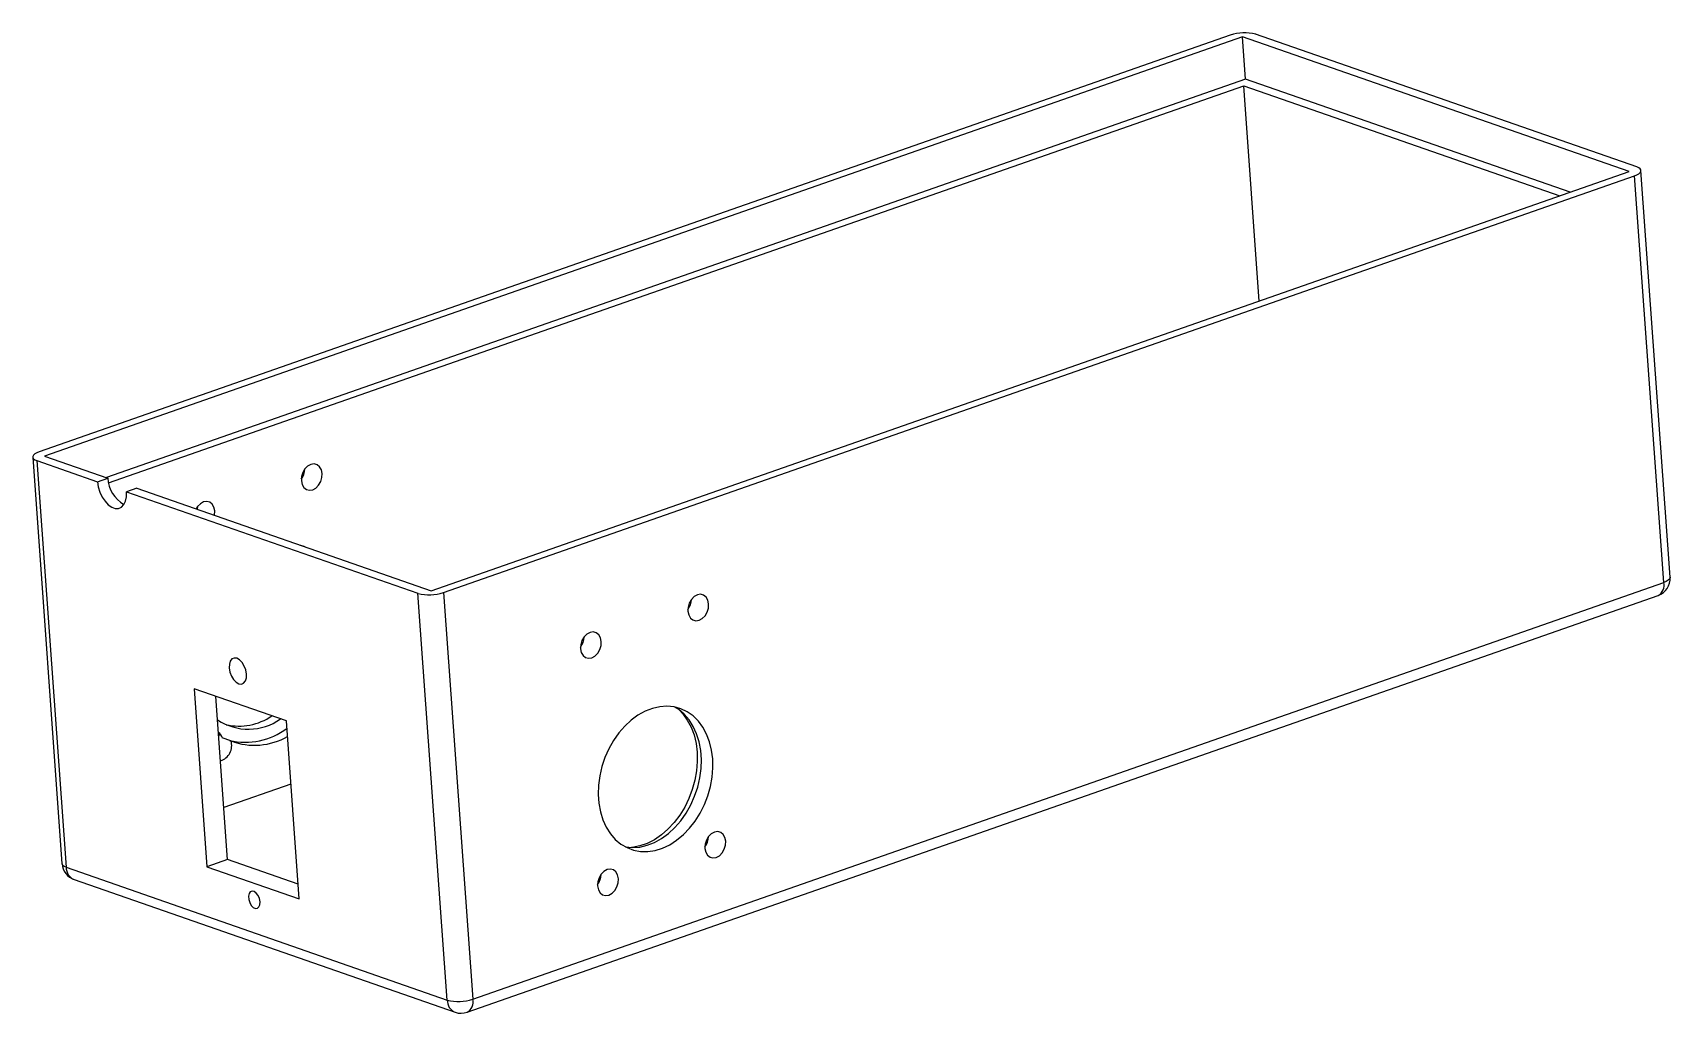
# Model space of a CAD drawing. Header units: millimetres. Extents: x -92 to 89, y -31 to 78.
import ezdxf

# ---------------------------------------------------------------- set-up
doc = ezdxf.new("R2010")
doc.units = ezdxf.units.MM

msp = doc.modelspace()

# ---------------------------------------------------------------- linework, layer by layer
at = {"color": 7, "linetype": 'Continuous', "lineweight": 25}
for p, q in [((40.16, 77.71), (-91.64, 31.6)), ((41.51, 77.51), (-91.06, 31.13)), ((84.31, 62.6), (41.51, 77.51)), ((41.84, 72.82), (41.51, 77.51)), ((85.14, 63.12), (42.97, 77.8)), ((41.84, 72.82), (-84.18, 28.74)), ((77.77, 60.31), (41.84, 72.82)), ((-83.96, 28.15), (41.65, 72.08)), ((41.65, 72.08), (76.62, 59.91)), ((43.37, 48.28), (41.65, 72.08)), ((-48.26, 16.23), (84.31, 62.6)), ((-46.91, 16.03), (84.89, 62.14)), ((88.13, 17.14), (84.89, 62.14)), ((88.85, 17.73), (85.61, 62.72)), ((-92.36, 31.01), (-89.12, -13.98)), ((-91.06, 31.13), (-84.04, 28.69)), ((-91.89, 30.62), (-85.19, 28.28)), ((-91.89, 30.62), (-88.65, -14.37)), ((-85.19, 28.28), (-84.04, 28.69)), ((-80.84, 27.57), (-81.99, 27.17)), ((-80.84, 27.57), (-48.26, 16.23)), ((-81.99, 27.17), (-49.73, 15.94)), ((-43.67, -28.96), (88.13, 17.14)), ((-46.48, -29.06), (-49.73, 15.94)), ((-46.91, 16.03), (-43.67, -28.96)), ((-44.29, -30.41), (87.51, 15.7)), ((-64.28, 1.82), (-74.5, 5.37)), ((-74.5, 5.37), (-73.09, -14.31)), ((-70.79, -13.51), (-72.09, 4.53)), ((-62.86, -17.87), (-64.28, 1.82)), ((-71.79, 0.41), (-71.6, 0.27)), ((-71.6, 0.27), (-71.77, 0.2)), ((-70.42, -0.39), (-71.38, -0.06)), ((-63.78, -5.16), (-71.2, -7.75)), ((-88.65, -14.37), (-46.48, -29.06)), ((-70.79, -13.51), (-73.09, -14.31)), ((-73.09, -14.31), (-62.86, -17.87)), ((-62.98, -16.22), (-70.79, -13.51)), ((-87.78, -15.73), (-45.61, -30.41))]:
    msp.add_line(p, q, dxfattribs=at)
at = {"color": 7, "linetype": 'Continuous', "lineweight": 25, "flags": 128}
for points in [[(84.89, 62.14), (85.16, 62.25), (85.38, 62.37), (85.53, 62.51), (85.6, 62.64), (85.6, 62.78), (85.52, 62.91), (85.36, 63.02), (85.14, 63.12)], [(-91.64, 31.6), (-91.91, 31.49), (-92.13, 31.36), (-92.28, 31.23), (-92.35, 31.09), (-92.35, 30.96), (-92.27, 30.83), (-92.11, 30.72), (-91.89, 30.62)], [(-62.63, 28.4), (-62.55, 27.98), (-62.35, 27.65), (-62.08, 27.43), (-61.74, 27.34), (-61.38, 27.39), (-61.03, 27.59), (-60.73, 27.9), (-60.49, 28.3), (-60.36, 28.75), (-60.33, 29.2), (-60.42, 29.62), (-60.61, 29.95), (-60.89, 30.17), (-61.22, 30.26), (-61.58, 30.21), (-61.94, 30.01), (-62.24, 29.7), (-62.47, 29.3), (-62.61, 28.85), (-62.63, 28.4)], [(-85.19, 28.28), (-85.1, 27.71), (-84.92, 27.13), (-84.67, 26.59), (-84.36, 26.12), (-84, 25.73), (-83.61, 25.47), (-83.23, 25.34), (-82.86, 25.34), (-82.54, 25.48), (-82.28, 25.76), (-82.1, 26.15), (-82, 26.63), (-81.99, 27.17)], [(-72.24, 24.58), (-72.24, 24.59), (-72.21, 25.05), (-72.3, 25.46), (-72.49, 25.8), (-72.77, 26.02), (-73.1, 26.11), (-73.46, 26.05), (-73.81, 25.86), (-74.12, 25.55), (-74.28, 25.29)], [(-74.12, 25.54), (-74.15, 25.26), (-74.16, 25.25)], [(-62.24, 21.1), (-62.33, 21.13), (-62.68, 21.25)], [(88.85, 17.73), (88.84, 17.65), (88.77, 17.51), (88.62, 17.38), (88.4, 17.25), (88.13, 17.14)], [(-17.56, 14.77), (-17.65, 15.18), (-17.84, 15.52), (-18.12, 15.74), (-18.45, 15.83), (-18.81, 15.77), (-19.16, 15.58), (-19.47, 15.27), (-19.7, 14.87), (-19.83, 14.42), (-19.86, 13.96), (-19.77, 13.55), (-19.58, 13.21), (-19.3, 12.99), (-18.97, 12.9), (-18.61, 12.96), (-18.26, 13.15), (-17.95, 13.46), (-17.72, 13.86), (-17.58, 14.31), (-17.56, 14.77)], [(-29.44, 10.61), (-29.53, 11.03), (-29.72, 11.36), (-29.99, 11.58), (-30.33, 11.67), (-30.69, 11.62), (-31.04, 11.42), (-31.34, 11.11), (-31.58, 10.71), (-31.71, 10.26), (-31.74, 9.81), (-31.65, 9.39), (-31.46, 9.06), (-31.18, 8.84), (-30.85, 8.75), (-30.49, 8.8), (-30.14, 9), (-29.83, 9.31), (-29.6, 9.71), (-29.46, 10.16), (-29.44, 10.61)], [(-68.7, 7.01), (-68.78, 7.46), (-68.95, 7.9), (-69.18, 8.29), (-69.46, 8.58), (-69.76, 8.75), (-70.05, 8.78), (-70.31, 8.68), (-70.5, 8.44), (-70.6, 8.1), (-70.62, 7.68), (-70.54, 7.23), (-70.38, 6.79), (-70.14, 6.4), (-69.86, 6.11), (-69.56, 5.94), (-69.27, 5.9), (-69.02, 6.01), (-68.83, 6.25), (-68.72, 6.59), (-68.7, 7.01)], [(-17.11, -2.37), (-17.23, -1.4), (-17.46, -0.48), (-17.78, 0.37), (-18.2, 1.14), (-18.7, 1.81), (-19.28, 2.38), (-19.93, 2.84), (-20.63, 3.17), (-21.38, 3.38), (-22.17, 3.46), (-22.97, 3.4), (-23.79, 3.21), (-24.59, 2.9), (-25.38, 2.46), (-26.14, 1.91), (-26.85, 1.25), (-27.51, 0.49), (-28.1, -0.35), (-28.61, -1.26), (-29.04, -2.22), (-29.37, -3.22), (-29.61, -4.25), (-29.74, -5.28), (-29.78, -6.3), (-29.71, -7.29), (-29.53, -8.23), (-29.26, -9.12), (-28.89, -9.93), (-28.43, -10.66), (-27.89, -11.28), (-27.27, -11.8), (-26.59, -12.19), (-25.86, -12.46), (-25.09, -12.61), (-24.3, -12.62), (-23.49, -12.5), (-22.67, -12.24), (-21.87, -11.87), (-21.1, -11.37), (-20.36, -10.76), (-19.68, -10.05), (-19.06, -9.25), (-18.5, -8.38), (-18.03, -7.44), (-17.65, -6.45), (-17.36, -5.44), (-17.18, -4.41), (-17.09, -3.38), (-17.11, -2.37)], [(-26.77, -12.11), (-26.76, -12.11), (-25.98, -12.18), (-25.17, -12.13), (-24.36, -11.94), (-23.55, -11.63), (-22.76, -11.19), (-22, -10.63), (-21.29, -9.97), (-20.64, -9.22), (-20.05, -8.38), (-19.54, -7.47), (-19.11, -6.51), (-18.77, -5.5), (-18.54, -4.48), (-18.4, -3.45), (-18.37, -2.43), (-18.44, -1.44), (-18.61, -0.49), (-18.89, 0.39), (-19.26, 1.21), (-19.72, 1.93), (-20.26, 2.56), (-20.87, 3.07), (-21.38, 3.38)], [(-20.8, 3.02), (-20.42, 2.61), (-19.92, 1.92), (-19.5, 1.13), (-19.18, 0.27), (-18.96, -0.66), (-18.84, -1.64), (-18.82, -2.66), (-18.9, -3.69), (-19.08, -4.73), (-19.37, -5.76), (-19.74, -6.76), (-20.21, -7.71), (-20.76, -8.61), (-21.38, -9.42), (-22.06, -10.16), (-22.79, -10.79), (-23.57, -11.32), (-24.37, -11.73), (-25.19, -12.01), (-26.01, -12.17), (-26.09, -12.18)], [(-15.67, -11.48), (-15.76, -11.07), (-15.95, -10.73), (-16.23, -10.51), (-16.56, -10.42), (-16.92, -10.48), (-17.27, -10.67), (-17.58, -10.98), (-17.81, -11.38), (-17.94, -11.83), (-17.97, -12.28), (-17.88, -12.7), (-17.69, -13.03), (-17.41, -13.26), (-17.08, -13.34), (-16.72, -13.29), (-16.37, -13.09), (-16.06, -12.78), (-15.83, -12.38), (-15.69, -11.93), (-15.67, -11.48)], [(-88.65, -14.37), (-88.87, -14.28), (-89.03, -14.16), (-89.11, -14.04), (-89.12, -13.98)], [(-27.55, -15.63), (-27.63, -15.22), (-27.83, -14.89), (-28.1, -14.66), (-28.44, -14.58), (-28.8, -14.63), (-29.15, -14.82), (-29.45, -15.14), (-29.69, -15.54), (-29.82, -15.98), (-29.85, -16.44), (-29.76, -16.85), (-29.57, -17.19), (-29.29, -17.41), (-28.96, -17.5), (-28.6, -17.44), (-28.25, -17.25), (-27.94, -16.94), (-27.71, -16.54), (-27.57, -16.09), (-27.55, -15.63)], [(-67.2, -18.19), (-67.27, -17.83), (-67.41, -17.5), (-67.62, -17.22), (-67.85, -17.05), (-68.08, -17), (-68.28, -17.08), (-68.42, -17.28), (-68.48, -17.57), (-68.46, -17.92), (-68.35, -18.27), (-68.17, -18.58), (-67.95, -18.81), (-67.71, -18.92), (-67.49, -18.9), (-67.32, -18.76), (-67.22, -18.51), (-67.2, -18.19)]]:
    msp.add_lwpolyline(points, dxfattribs=at)
at = {"color": 7, "linetype": 'Continuous', "lineweight": 25}
for centre, radius, start, end in [((41.72, 73.08), 4.88, 75.1108, 108.6064), ((-64.24, 29.76), 1.99, 323.5109, 358.096), ((-80.64, 28.77), 3.4, 181.42, 241.4232), ((86.85, 17.59), 2, 289.28, 4.1191), ((86.84, 16.84), 1.33, 300.5225, 13.1414), ((-48.47, 20.65), 4.88, 255.1108, 288.6064), ((-21.46, 15.32), 1.99, 323.5109, 358.096), ((-33.34, 11.17), 1.99, 323.5109, 358.096), ((-68.49, 7.07), 6.16, 236.3907, 305.2457), ((-69.57, 7.79), 6.54, 257.7525, 304.1814), ((-72.38, -0.33), 1.04, 15.2615, 55.8777), ((-68.83, 7.16), 7.69, 256.9015, 306.8327), ((-67.82, 6.45), 7.32, 249.2251, 300.063), ((-72.09, -0.91), 1.75, 287.1886, 17.2522), ((-19.57, -10.92), 1.99, 323.5109, 358.096), ((-87.12, -13.84), 2, 184.1191, 250.8035), ((-87.21, -14.4), 1.45, 179.0717, 246.7216), ((-31.45, -15.08), 1.99, 323.5109, 358.096), ((-45.23, -24.34), 4.88, 255.1108, 288.6064), ((-44.96, -29.27), 1.33, 300.5225, 13.1414), ((-45.04, -29.08), 1.45, 179.0717, 246.7216), ((-44.95, -28.52), 2, 250.8035, 289.28)]:
    msp.add_arc(centre, radius, start, end, dxfattribs=at)

doc.saveas('drawing.dxf')
